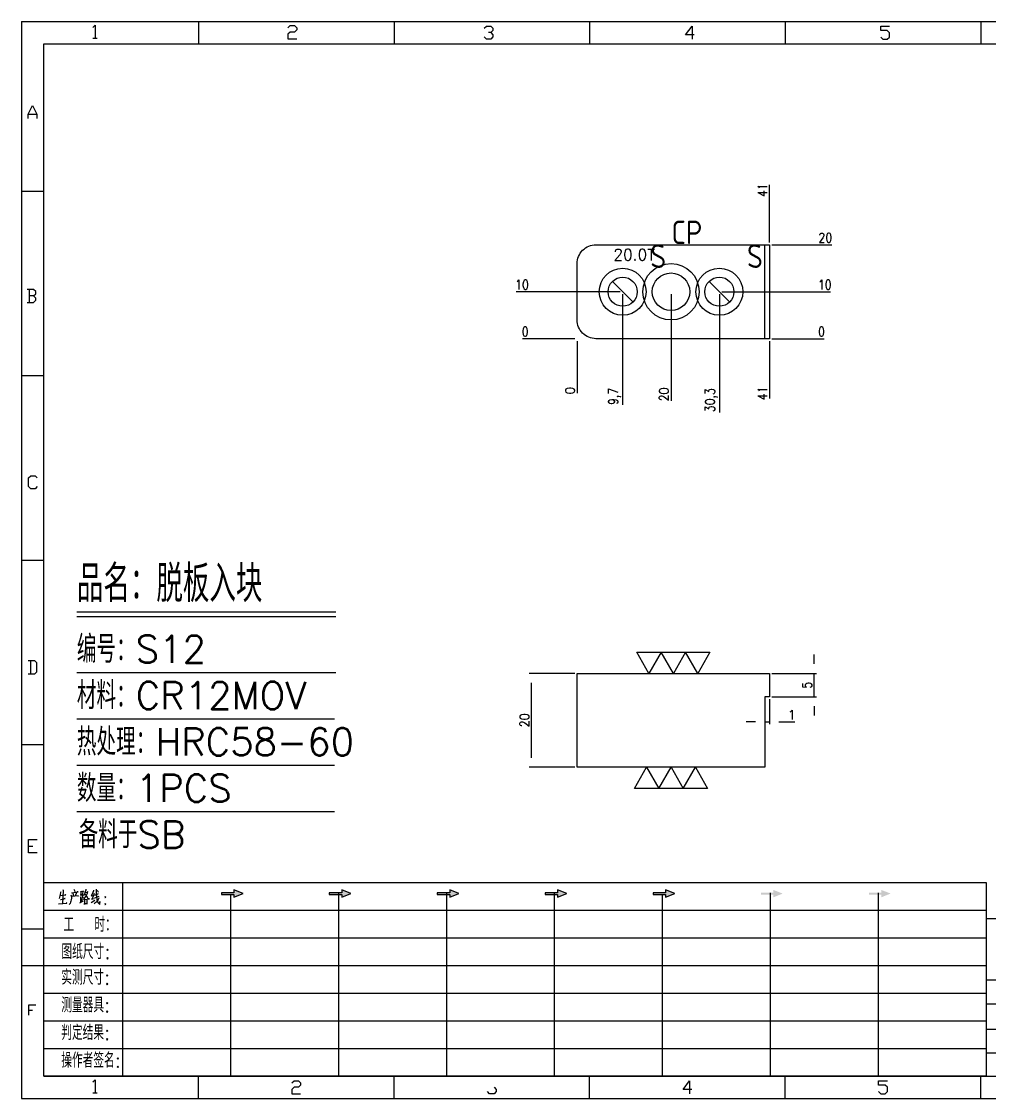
# Model space of a CAD drawing. Header units: millimetres. Extents: x 88508 to 142116, y -5268 to 20283.
# Drawn here: x 101124 to 101330.3, y 3909.3 to 4138.7 of the extents above; entities that cross this region are included whole.
import ezdxf
from ezdxf.enums import TextEntityAlignment as Align

# ---------------------------------------------------------------- set-up
doc = ezdxf.new("R2010")
doc.units = ezdxf.units.MM
doc.linetypes.add('HIDDEN', pattern=[0])
doc.layers.add('DIM', color=4, linetype='Continuous')
doc.layers.add('PS_P', color=2, linetype='Continuous')
doc.styles.add('chinesef_fs', font='simplex.shx', dxfattribs={"bigfont": 'gbcbig.shx'})
doc.styles.add('gbenor', font='gbenor.shx', dxfattribs={"bigfont": 'gbcbig.shx'})
doc.styles.add('GBENOR_', font='gbenor.shx', dxfattribs={"bigfont": 'gbcbig'})
doc.styles.get("Standard").update_dxf_attribs({"font": 'txt.shx', "width": 0.85, "bigfont": 'ctxt.shx'})
doc.styles.add('TXT', font='txt.shx', dxfattribs={"width": 0.8, "bigfont": 'ctxt.shx'})
doc.dimstyles.new('T-2-WX', dxfattribs={"dimtxt": 2, "dimasz": 2, "dimexe": 0.5, "dimexo": 0.5, "dimgap": 0.5, "dimtad": 1, "dimtxsty": 'Standard', "dimblk": 'OPEN30', "dimcen": 0, "dimazin": 3, "dimtfac": 1, "dimtmove": 0, "dimatfit": 3, "dimldrblk": 'OPEN30', "dimlwd": -1, "dimlwe": -1})

# ---------------------------------------------------------------- blocks, each defined once
blk = doc.blocks.new('U40')
for points in [[(351.8, 337.7), (351.8, 333.2), (367, 339.3), (351.8, 345.3), (351.8, 340.8), (331.2, 340.8), (331.2, 337.7)], [(545.7, 339.3), (530.6, 345.3), (530.6, 340.8), (509.9, 340.8), (509.9, 337.7), (530.6, 337.7), (530.6, 333.2)], [(724.5, 339.3), (709.3, 345.3), (709.3, 340.8), (688.7, 340.8), (688.7, 337.7), (709.3, 337.7), (709.3, 333.2)], [(903.3, 339.3), (888.1, 345.3), (888.1, 340.8), (867.5, 340.8), (867.5, 337.7), (888.1, 337.7), (888.1, 333.2)], [(1082.1, 339.3), (1066.9, 345.3), (1066.9, 340.8), (1046.3, 340.8), (1046.3, 337.7), (1066.9, 337.7), (1066.9, 333.2)], [(1245.7, 337.7), (1245.7, 333.2), (1260.9, 339.3), (1245.7, 345.3), (1245.7, 340.8), (1225.1, 340.8), (1225.1, 337.7)], [(1424.5, 337.7), (1424.5, 333.2), (1439.7, 339.3), (1424.5, 345.3), (1424.5, 340.8), (1403.8, 340.8), (1403.8, 337.7)]]:
    blk.add_hatch(color=3).paths.add_polyline_path(points)
at = {"color": 254, "lineweight": 18}
for p, q in [((0, 1783.5), (0, 0)), ((0, 1783.5), (2530.2, 1783.5)), ((941.1, 1783.5), (941.1, 1746.5)), ((1265.1, 1783.5), (1265.1, 1746.5)), ((1589.1, 1783.5), (1589.1, 1746.5)), ((37, 37), (37, 1746.5)), ((37, 1746.5), (2493.2, 1746.5)), ((0, 1502.7), (37, 1502.7)), ((0, 1197.2), (37, 1197.2)), ((0, 891.7), (37, 891.7)), ((0, 586.3), (37, 586.3)), ((1598.1, 298), (2493.2, 298)), ((0, 280.8), (37, 280.8)), ((1598.2, 196.6), (2493.2, 196.6)), ((2493.2, 156.4), (1598.2, 156.4)), ((2493.2, 114.1), (1598.2, 114.1)), ((2493.2, 75), (1598.2, 75)), ((37, 37), (2493.2, 37)), ((941.1, 0), (941.1, 37)), ((1265.1, 0), (1265.1, 37)), ((1589.1, 0), (1589.1, 37)), ((0, 0), (2530.2, 0))]:
    blk.add_line(p, q, dxfattribs=at)
at = {"color": 254, "linetype": 'Continuous', "lineweight": 18}
for p, q in [((293.1, 1783.5), (293.1, 1746.5)), ((617.1, 1783.5), (617.1, 1746.5)), ((1598.1, 298), (1598.1, 37)), ((1598.2, 298), (1598.2, 37)), ((293.1, 0), (293.1, 37)), ((617.1, 0), (617.1, 37))]:
    blk.add_line(p, q, dxfattribs=at)
for p, q in [((38, 357.6), (1598.2, 357.6)), ((1598.2, 357.6), (1598.2, 116.2)), ((38, 311.8), (1598.2, 311.8)), ((37.1, 266), (1598.2, 266)), ((0.1, 220.2), (1598.2, 220.2)), ((37.1, 174.4), (1598.2, 174.4)), ((37.1, 128.6), (1598.2, 128.6)), ((37.1, 82.8), (1598.2, 82.8))]:
    blk.add_line(p, q)
at = {"color": 254}
for p, q in [((167.8, 37), (167.8, 357.6)), ((525.5, 37), (525.5, 340.8)), ((704.3, 37), (704.3, 340.8)), ((883.1, 37), (883.1, 340.8)), ((1240.6, 37), (1240.6, 340.8)), ((1419.4, 37), (1419.4, 340.8)), ((346.7, 37), (346.7, 337.9)), ((1061.9, 37), (1061.9, 337.7)), ((1598.2, 37), (38, 37))]:
    blk.add_line(p, q, dxfattribs=at)
at = {"color": 92, "lineweight": 18}
for points in [[(118.3, 1773.7), (121.9, 1777.3), (121.9, 1755.8)], [(441.4, 1773.1), (445, 1776.7), (452.2, 1776.7), (455.8, 1773.1), (455.8, 1769.5), (452.2, 1765.9), (445, 1765.9), (441.4, 1762.3), (441.4, 1755.1), (455.8, 1755.1)], [(766.4, 1772.4), (770, 1776), (777.2, 1776), (780.8, 1772.4), (780.8, 1768.8), (777.2, 1765.2), (773.6, 1765.2)], [(1114.4, 1761.4), (1100, 1761.4), (1110.8, 1775.8), (1110.8, 1754.2)], [(1423.4, 1757.7), (1427, 1754.1), (1434.2, 1754.1), (1437.8, 1757.7), (1437.8, 1764.9), (1434.2, 1768.5), (1423.4, 1768.5), (1423.4, 1775.7), (1437.8, 1775.7)], [(118.3, 1755.8), (125.5, 1755.8)], [(777.2, 1765.2), (780.8, 1761.6), (780.8, 1758), (777.2, 1754.4), (770, 1754.4), (766.4, 1758)], [(11.1, 1622.8), (11.1, 1630), (18.3, 1644.4), (25.5, 1630), (25.5, 1622.8)], [(11.1, 1630), (25.5, 1630)], [(20, 1329), (23.6, 1332.6), (23.6, 1336.2), (20, 1339.8), (9.2, 1339.8)], [(12.8, 1339.8), (12.8, 1318.2)], [(9.2, 1318.2), (20, 1318.2), (23.6, 1321.8), (23.6, 1325.4), (20, 1329), (12.8, 1329)], [(26.1, 1013.2), (22.5, 1009.6), (15.3, 1009.6), (11.7, 1013.2), (11.7, 1027.6), (15.3, 1031.2), (22.5, 1031.2), (26.1, 1027.6)], [(11, 703.2), (21.8, 703.2), (25.4, 706.8), (25.4, 721.2), (21.8, 724.8), (11, 724.8)], [(14.6, 724.8), (14.6, 703.2)], [(26.1, 407), (11.7, 407), (11.7, 428.6), (26.1, 428.6)], [(11.7, 417.8), (18.9, 417.8)], [(12.3, 137.7), (12.3, 155), (23.8, 155)], [(12.3, 146.4), (18.1, 146.4)], [(118.3, 27.4), (121.9, 31), (121.9, 9.4)], [(447.9, 25.7), (451.5, 29.3), (458.7, 29.3), (462.3, 25.7), (462.3, 22.1), (458.7, 18.5), (451.5, 18.5), (447.9, 14.9), (447.9, 7.7), (462.3, 7.7)], [(782.7, 18.5), (786.3, 14.9), (786.3, 11.3), (782.7, 7.7), (775.5, 7.7), (771.9, 11.3)], [(1110.3, 14.9), (1095.9, 14.9), (1106.7, 29.3), (1106.7, 7.7)], [(1419.9, 11.3), (1423.5, 7.7), (1430.7, 7.7), (1434.3, 11.3), (1434.3, 18.5), (1430.7, 22.1), (1419.9, 22.1), (1419.9, 29.3), (1434.3, 29.3)], [(118.3, 9.4), (125.5, 9.4)]]:
    blk.add_lwpolyline(points, dxfattribs=at)
at = {"color": 92, "lineweight": 0}
for points in [[(65, 342.2), (64.8, 341), (64.1, 337.9), (63.6, 335.7), (62.8, 333.5), (62.1, 331.4)], [(68.4, 345.9), (68.7, 344.4), (68.1, 322.9)], [(82.6, 340.8), (93.7, 342.2), (93.3, 342.4), (92.4, 342)], [(86.1, 336.1), (86, 337.5), (85.3, 339.8)], [(86.7, 346.7), (87.9, 344.6), (88.3, 343)], [(90.3, 341), (90.4, 339.6), (89.1, 335.3)], [(97.8, 344), (98.1, 342.6), (98.1, 340.8), (98.1, 337.9), (98.1, 336.3), (98.2, 337.7), (102.1, 338.3), (101.8, 338.3), (102.1, 343.6), (102.1, 343.2), (102.1, 342.8), (98.2, 342.2)], [(105.5, 341.2), (105.9, 341), (109.6, 341.8), (109.3, 342.6), (108.5, 339.6), (107.6, 337.3), (106.9, 335.9), (105.9, 334.3), (104.3, 332), (103.1, 330.4), (101.9, 329.4)], [(106.6, 346.5), (106.5, 345.2), (105.1, 341.2), (104.2, 338.9), (103.1, 336.3), (102.6, 335.5)], [(104.9, 339.1), (105.3, 338.7), (107, 335.7), (108.6, 333.3), (109.9, 331.2), (110.3, 330.8), (112.6, 330.8), (110.2, 331.2), (109, 332.6)], [(119.3, 344.8), (119.1, 343.8), (116.8, 338.5), (115.4, 335.5), (119.3, 336.3)], [(120.3, 339.4), (118.1, 333.5), (116.4, 330), (116.1, 329.8), (120.5, 331.4)], [(121.7, 336.7), (127.7, 339.6)], [(123.4, 346.5), (123.5, 345.4), (123.5, 340.8), (123.8, 337.3), (124, 335.3), (124.2, 333.1), (124.5, 331), (124.8, 329), (125.2, 327.4), (125.9, 325.7), (126.9, 323.9), (127.9, 322.7), (128.9, 321.7), (129.6, 321.3), (129.9, 326.1), (129.4, 321.5)], [(127.7, 341.6), (127.2, 342.4), (125.7, 344.2)], [(61.4, 322.3), (68.2, 322.9), (75.3, 323.7), (74.9, 323.9), (73.8, 323.5)], [(63.8, 335.9), (73.4, 337.5), (73.1, 337.7), (72.5, 337.3)], [(64.5, 329.6), (64.8, 329.6), (65.1, 329.6), (72.5, 331), (71.9, 331), (70.9, 330.8)], [(82.6, 335.1), (82.6, 331.8), (82.3, 329), (81.9, 326.8), (81.2, 324.9), (80.3, 323.1), (79.6, 321.9), (78.8, 320.9)], [(93.3, 335.5), (94.1, 335.7), (94.3, 335.5), (82.6, 334.3), (82.6, 335.1), (82.2, 336.9)], [(96.5, 323.9), (102.8, 327.2)], [(97.2, 334.3), (97.5, 333.5), (97.7, 324.7)], [(100.2, 337.9), (100.1, 325.9)], [(100.2, 332.6), (102.4, 333.1)], [(104.2, 330), (104.5, 329), (104.5, 321.1), (104.3, 322.1), (104.5, 322.7), (109.2, 323.1), (108.6, 323.1), (109, 329.2), (109, 330), (109.3, 329.4), (108.6, 329.4), (104.6, 328.8)], [(115.3, 324.3), (121.5, 328.2)], [(128.2, 332.4), (128.1, 331.6), (126.9, 329.6), (125.8, 328), (124.5, 326.3), (123, 324.7), (121.4, 323.3), (120.1, 322.3)], [(121.4, 332.2), (128.8, 335.1)]]:
    blk.add_lwpolyline(points, dxfattribs=at)
for points in [[(367, 339.3), (351.8, 345.3), (351.8, 340.8), (331.2, 340.8), (331.2, 337.7), (351.8, 337.7), (351.8, 333.2), (367, 339.3)], [(545.7, 339.3), (530.6, 345.3), (530.6, 340.8), (509.9, 340.8), (509.9, 337.7), (530.6, 337.7), (530.6, 333.2), (545.7, 339.3)], [(724.5, 339.3), (709.3, 345.3), (709.3, 340.8), (688.7, 340.8), (688.7, 337.7), (709.3, 337.7), (709.3, 333.2), (724.5, 339.3)], [(903.3, 339.3), (888.1, 345.3), (888.1, 340.8), (867.5, 340.8), (867.5, 337.7), (888.1, 337.7), (888.1, 333.2), (903.3, 339.3)], [(1082.1, 339.3), (1066.9, 345.3), (1066.9, 340.8), (1046.3, 340.8), (1046.3, 337.7), (1066.9, 337.7), (1066.9, 333.2), (1082.1, 339.3)]]:
    blk.add_lwpolyline(points)
for points in [[(138.7, 332.4), (139.4, 333.5), (138.7, 334.5), (138, 333.5)], [(138.7, 320.9), (139.4, 321.9), (138.7, 322.9), (138, 321.9)]]:
    blk.add_lwpolyline(points, close=True, dxfattribs=at)
at = {"color": 3, "style": 'chinesef_fs'}
for s, p in [('工  时：', (69.5, 275.7)), ('图纸尺寸:', (66.2, 230.9)), ('实测尺寸:', (65.9, 188.4)), ('测量器具:', (65.9, 142.6)), ('判定结果:', (65.9, 96.8)), ('操作者签名:', (65.9, 51))]:
    blk.add_text(s, height=24.57, dxfattribs=at).set_placement(p)
at = {"lineweight": 18, "style": 'GBENOR_'}
blk.add_attdef('文档路径', (2126, 386.9), '', height=17.8, dxfattribs=at)
at = {"lineweight": 20, "style": 'TXT'}
for tag, height, p in [('18-**-**', 16.3, (1866.6, 256.2)), ('客户名称', 16.1, (1741.1, 134, 0)), ('料厚:', 16.1, (1741.3, 93.2, 0))]:
    blk.add_attdef(tag, text='', height=height, dxfattribs=at).set_placement(p, align=Align.MIDDLE)
for tag, p, height in [('88888', (1850.9, 207.5), 14.9), ('材质:', (1691.2, 168, 0), 16.1), ('核准', (1869.4, 127.5, 0), 16.1), ('设计', (1868.8, 88.3, 0), 16.1), ('绘图', (1868.2, 49.1, 0), 16.1)]:
    blk.add_attdef(tag, p, '', height=height, dxfattribs=at)
for tag, p, height, width in [('3', (2234.7, 206.9), 15.8, 0.7), ('4', (2234.7, 167.4), 15.8, 0.7), ('核准日期', (2041.1, 124.2, 0), 16.1, 0.68), ('设计日期', (2041.1, 84.5, 0), 16.1, 0.68), ('1', (2251.9, 85.9), 14.6, 0.7), ('绘图日期', (2040.9, 46.4, 0), 16.1, 0.68), ('2', (2235, 49.2), 14.6, 0.7)]:
    blk.add_attdef(tag, p, '', height=height, dxfattribs=dict(at, width=width))
blk = doc.blocks.new('*D8982')
at = {"layer": 'Defpoints', "color": 0}
for p in [(101232.69, 3999.84), (101242.41, 3999.84), (101242.41, 3979.84)]:
    blk.add_point(p, dxfattribs=at)
at = {"layer": 'DIM', "color": 0}
for p, q in [((101241.91, 3999.84), (101232.19, 3999.84)), ((101232.69, 3981.84), (101232.69, 3997.84)), ((101241.91, 3979.84), (101232.19, 3979.84))]:
    blk.add_line(p, q, dxfattribs=at)
at = {"layer": 'DIM', "color": 0, "insert": (101231.19, 3989.84), "char_height": 2, "attachment_point": 5, "rotation": 90}
blk.add_mtext('20', dxfattribs=at)
blk = doc.blocks.new('_Open30')
blk = doc.blocks.new('*D9001')
at = {"layer": 'Defpoints', "color": 0}
for p in [(101242.41, 4071.12), (101283.41, 4071.12), (101293.41, 4071.12)]:
    blk.add_point(p, dxfattribs=at)
at = {"layer": 'DIM', "color": 0}
blk.add_line((101283.91, 4071.12), (101295.05, 4071.12), dxfattribs=at)
at = {"layer": 'DIM', "color": 0, "insert": (101294.48, 4072.62), "char_height": 2, "attachment_point": 5}
blk.add_mtext('0', dxfattribs=at)
blk = doc.blocks.new('*D9002')
at = {"layer": 'Defpoints', "color": 0}
for p in [(101272.71, 4081.12), (101293.41, 4081.12), (101242.41, 4071.12)]:
    blk.add_point(p, dxfattribs=at)
at = {"layer": 'DIM', "color": 0}
for p, q in [((101273.21, 4081.12), (101285.41, 4081.12)), ((101285.41, 4081.12), (101289.41, 4081.12)), ((101289.41, 4081.12), (101296.42, 4081.12))]:
    blk.add_line(p, q, dxfattribs=at)
at = {"layer": 'DIM', "color": 0, "insert": (101295.17, 4082.62), "char_height": 2, "attachment_point": 5}
blk.add_mtext('10', dxfattribs=at)
blk = doc.blocks.new('*D9003')
at = {"layer": 'Defpoints', "color": 0}
for p in [(101283.41, 4091.12), (101293.41, 4091.12), (101242.41, 4071.12)]:
    blk.add_point(p, dxfattribs=at)
at = {"layer": 'DIM', "color": 0}
for p, q in [((101283.91, 4091.12), (101287.41, 4091.12)), ((101287.41, 4091.12), (101289.41, 4091.12)), ((101289.41, 4091.12), (101296.67, 4091.12))]:
    blk.add_line(p, q, dxfattribs=at)
at = {"layer": 'DIM', "color": 0, "insert": (101295.29, 4092.62), "char_height": 2, "attachment_point": 5}
blk.add_mtext('20', dxfattribs=at)
blk = doc.blocks.new('*D9004')
at = {"layer": 'Defpoints', "color": 0}
for p in [(101232.41, 4071.12), (101242.41, 4071.12), (101242.41, 4071.12)]:
    blk.add_point(p, dxfattribs=at)
at = {"layer": 'DIM', "color": 0}
blk.add_line((101241.91, 4071.12), (101230.78, 4071.12), dxfattribs=at)
at = {"layer": 'DIM', "color": 0, "insert": (101231.35, 4072.62), "char_height": 2, "attachment_point": 5}
blk.add_mtext('0', dxfattribs=at)
blk = doc.blocks.new('*D9005')
at = {"layer": 'Defpoints', "color": 0}
for p in [(101232.41, 4081.12), (101252.11, 4081.12), (101242.41, 4071.12)]:
    blk.add_point(p, dxfattribs=at)
at = {"layer": 'DIM', "color": 0}
for p, q in [((101236.41, 4081.12), (101229.4, 4081.12)), ((101240.41, 4081.12), (101236.41, 4081.12)), ((101251.61, 4081.12), (101240.41, 4081.12))]:
    blk.add_line(p, q, dxfattribs=at)
at = {"layer": 'DIM', "color": 0, "insert": (101230.66, 4082.62), "char_height": 2, "attachment_point": 5}
blk.add_mtext('10', dxfattribs=at)
blk = doc.blocks.new('*D9006')
at = {"layer": 'Defpoints', "color": 0}
for p in [(101242.41, 4071.12), (101283.41, 4071.12), (101283.41, 4061.12)]:
    blk.add_point(p, dxfattribs=at)
at = {"layer": 'DIM', "color": 0}
for p, q in [((101283.41, 4070.62), (101283.41, 4067.12)), ((101283.41, 4067.12), (101283.41, 4065.12)), ((101283.41, 4065.12), (101283.41, 4058.35))]:
    blk.add_line(p, q, dxfattribs=at)
at = {"layer": 'DIM', "color": 0, "insert": (101281.91, 4059.48), "char_height": 2, "attachment_point": 5, "rotation": 90}
blk.add_mtext('41', dxfattribs=at)
blk = doc.blocks.new('*D9007')
at = {"layer": 'Defpoints', "color": 0}
for p in [(101272.71, 4081.12), (101242.41, 4071.12), (101272.71, 4061.12)]:
    blk.add_point(p, dxfattribs=at)
at = {"layer": 'DIM', "color": 0}
for p, q in [((101272.71, 4080.62), (101272.71, 4069.12)), ((101272.71, 4069.12), (101272.71, 4065.12)), ((101272.71, 4065.12), (101272.71, 4055.43))]:
    blk.add_line(p, q, dxfattribs=at)
at = {"layer": 'DIM', "color": 0, "insert": (101271.02, 4058.02), "char_height": 2, "attachment_point": 5, "rotation": 90}
blk.add_mtext('30,3', dxfattribs=at)
blk = doc.blocks.new('*D9008')
at = {"layer": 'Defpoints', "color": 0}
for p in [(101262.41, 4081.12), (101242.41, 4071.12), (101262.41, 4061.12)]:
    blk.add_point(p, dxfattribs=at)
at = {"layer": 'DIM', "color": 0}
for p, q in [((101262.41, 4080.62), (101262.41, 4069.12)), ((101262.41, 4069.12), (101262.41, 4065.12)), ((101262.41, 4065.12), (101262.41, 4057.86))]:
    blk.add_line(p, q, dxfattribs=at)
at = {"layer": 'DIM', "color": 0, "insert": (101260.91, 4059.24), "char_height": 2, "attachment_point": 5, "rotation": 90}
blk.add_mtext('20', dxfattribs=at)
blk = doc.blocks.new('*D9009')
at = {"layer": 'Defpoints', "color": 0}
for p in [(101252.11, 4081.12), (101242.41, 4071.12), (101252.11, 4061.12)]:
    blk.add_point(p, dxfattribs=at)
at = {"layer": 'DIM', "color": 0}
for p, q in [((101252.11, 4080.62), (101252.11, 4069.12)), ((101252.11, 4069.12), (101252.11, 4065.12)), ((101252.11, 4065.12), (101252.11, 4057.05))]:
    blk.add_line(p, q, dxfattribs=at)
at = {"layer": 'DIM', "color": 0, "insert": (101250.42, 4058.83), "char_height": 2, "attachment_point": 5, "rotation": 90}
blk.add_mtext('9,7', dxfattribs=at)
blk = doc.blocks.new('*D9010')
at = {"layer": 'Defpoints', "color": 0}
for p in [(101242.41, 4071.12), (101242.41, 4071.12), (101242.41, 4061.12)]:
    blk.add_point(p, dxfattribs=at)
at = {"layer": 'DIM', "color": 0}
blk.add_line((101242.41, 4070.62), (101242.41, 4059.48), dxfattribs=at)
at = {"layer": 'DIM', "color": 0, "insert": (101240.91, 4060.05), "char_height": 2, "attachment_point": 5, "rotation": 90}
blk.add_mtext('0', dxfattribs=at)
blk = doc.blocks.new('*D9011')
at = {"layer": 'Defpoints', "color": 0}
for p in [(101283.41, 4101.12), (101283.41, 4091.12), (101242.41, 4071.12)]:
    blk.add_point(p, dxfattribs=at)
at = {"layer": 'DIM', "color": 0}
for p, q in [((101283.41, 4097.12), (101283.41, 4103.88)), ((101283.41, 4095.12), (101283.41, 4097.12)), ((101283.41, 4091.62), (101283.41, 4095.12))]:
    blk.add_line(p, q, dxfattribs=at)
at = {"layer": 'DIM', "color": 0, "insert": (101281.91, 4102.75), "char_height": 2, "attachment_point": 5, "rotation": 90}
blk.add_mtext('41', dxfattribs=at)
blk = doc.blocks.new('*D9068')
at = {"layer": 'Defpoints', "color": 0}
for p in [(101282.41, 3994.84), (101283.41, 3994.84), (101283.41, 3989.5)]:
    blk.add_point(p, dxfattribs=at)
at = {"layer": 'DIM', "color": 0}
for p, q in [((101282.41, 3994.34), (101282.41, 3989)), ((101283.41, 3994.34), (101283.41, 3989)), ((101280.41, 3989.5), (101278.41, 3989.5)), ((101282.41, 3989.5), (101283.41, 3989.5)), ((101285.41, 3989.5), (101288.82, 3989.5))]:
    blk.add_line(p, q, dxfattribs=at)
at = {"layer": 'DIM', "color": 0, "insert": (101288.12, 3991), "char_height": 2, "attachment_point": 5}
blk.add_mtext('1', dxfattribs=at)
blk = doc.blocks.new('*D9069')
at = {"layer": 'Defpoints', "color": 0}
for p in [(101283.41, 3999.84), (101292.9, 3999.84), (101283.41, 3994.84)]:
    blk.add_point(p, dxfattribs=at)
at = {"layer": 'DIM', "color": 0}
for p, q in [((101292.9, 4001.84), (101292.9, 4003.84)), ((101283.91, 3999.84), (101293.4, 3999.84)), ((101292.9, 3994.84), (101292.9, 3999.84)), ((101283.91, 3994.84), (101293.4, 3994.84)), ((101292.9, 3992.84), (101292.9, 3990.84))]:
    blk.add_line(p, q, dxfattribs=at)
at = {"layer": 'DIM', "color": 0, "insert": (101291.4, 3997.34), "char_height": 2, "attachment_point": 5, "rotation": 90}
blk.add_mtext('5', dxfattribs=at)

msp = doc.modelspace()

# ---------------------------------------------------------------- linework, layer by layer
at = {"layer": 'DIM', "color": 4, "linetype": 'Continuous', "lineweight": 13}
for p, q in [((101135.832, 4012.977), (101190.992, 4012.977)), ((101135.832, 4011.961), (101190.992, 4011.961)), ((101135.832, 4000.052), (101190.992, 4000.052)), ((101135.832, 3990.177), (101190.752, 3990.177)), ((101135.832, 3980.301), (101190.752, 3980.301)), ((101135.832, 3970.426), (101190.752, 3970.426))]:
    msp.add_line(p, q, dxfattribs=at)
at = {"layer": 'DIM', "color": 4}
for points in [[(101270.709, 4004.34), (101268.111, 3999.84), (101265.513, 4004.34), (101262.914, 3999.84), (101260.316, 4004.34), (101257.718, 3999.84), (101255.12, 4004.34), (101270.709, 4004.34)], [(101254.62, 3975.34), (101257.218, 3979.84), (101259.816, 3975.34), (101262.414, 3979.84), (101265.013, 3975.34), (101267.611, 3979.84), (101270.209, 3975.34), (101254.62, 3975.34)]]:
    msp.add_lwpolyline(points, close=True, dxfattribs=at)
at = {"layer": 'PS_P', "linetype": 'HIDDEN'}
msp.add_line((101282.414, 4071.115), (101282.414, 4091.115), dxfattribs=at)
at = {"layer": 'PS_P'}
for p, q in [((101249.958, 4083.272), (101254.271, 4078.959)), ((101270.558, 4083.272), (101274.871, 4078.959))]:
    msp.add_line(p, q, dxfattribs=at)
at = {"layer": 'PS_P', "linetype": 'Continuous', "lineweight": 18}
msp.add_lwpolyline([(101242.414, 4075.115), (101242.414, 4087.115, -0.4142136), (101246.414, 4091.115), (101283.414, 4091.115), (101283.414, 4071.115), (101246.414, 4071.115, -0.4142136)], format="xyb", close=True, dxfattribs=at)
at = {"layer": 'PS_P', "color": 2, "linetype": 'Continuous', "lineweight": 15}
msp.add_lwpolyline([(101282.414, 3979.84), (101242.414, 3979.84), (101242.414, 3999.84), (101283.414, 3999.84), (101283.414, 3994.84), (101282.414, 3994.84)], close=True, dxfattribs=at)
at = {"layer": 'PS_P'}
for centre, radius in [((101252.114, 4081.115), 5), ((101272.714, 4081.115), 5), ((101252.114, 4081.115), 3.1), ((101272.714, 4081.115), 3.1)]:
    msp.add_circle(centre, radius, dxfattribs=at)
at = {"layer": 'PS_P', "color": 40, "linetype": 'Continuous'}
msp.add_circle((101262.414, 4081.115), 6, dxfattribs=at)
at = {"layer": 'PS_P', "color": 1}
msp.add_circle((101262.414, 4081.115), 4, dxfattribs=at)

# ---------------------------------------------------------------- block references
at = {"ltscale": 3, "xscale": 0.1286023526423836, "yscale": 0.1286023526408614, "zscale": 0.1286023526410949}
msp.add_blockref('U40', (101124.046, 3909.301), dxfattribs=at)

# ---------------------------------------------------------------- texts
at = {"layer": 'DIM', "color": 7, "style": 'gbenor'}
for s, p in [('CP', (101265.804, 4093.766)), ('S', (101259.685, 4088.686)), ('S', (101280.285, 4088.686))]:
    msp.add_text(s, height=5, dxfattribs=at).set_placement(p, align=Align.MIDDLE_CENTER)
at = {"layer": 'DIM', "color": 3, "linetype": 'Continuous', "lineweight": 13, "style": 'chinesef_fs'}
for s, height, p in [('品名：脱板入块', 7.8423, (101135.832, 4015.01)), ('编号：S12', 5.8091, (101135.832, 4002.085)), ('材料：CR12MOV', 5.8091, (101135.832, 3992.21)), ('热处理：HRC58-60', 5.80908, (101135.832, 3982.334)), ('数量：1PCS', 5.8091, (101135.832, 3972.459)), ('备料于SB', 5.8091, (101136.185, 3962.583))]:
    msp.add_text(s, height=height, dxfattribs=at).set_placement(p)
at = {"layer": 'PS_P'}
msp.add_text('20.0T', height=2.4, dxfattribs=at).set_placement((101254.566, 4088.999), align=Align.MIDDLE_CENTER)

# ---------------------------------------------------------------- dimensions: what is measured, and where the dimension line sits
at = {"layer": 'DIM', "color": 7}
for feature_location, offset, dtype, origin, picture, middle in [((101283.414, 4091.115), (0, 10), 1, (101242.414, 4071.115), '*D9011', (101281.914, 4102.749)), ((101283.414, 4091.115), (10, 0), 0, (101242.414, 4071.115), '*D9003', (101295.291, 4092.615)), ((101252.114, 4081.115), (-19.7, 0), 0, (101242.414, 4071.115), '*D9005', (101230.66, 4082.615)), ((101272.714, 4081.115), (20.7, 0), 0, (101242.414, 4071.115), '*D9002', (101295.169, 4082.615)), ((101272.714, 4081.115), (0, -20), 1, (101242.414, 4071.115), '*D9007', (101271.024, 4058.025)), ((101262.414, 4081.115), (0, -20), 1, (101242.414, 4071.115), '*D9008', (101260.914, 4059.239)), ((101252.114, 4081.115), (0, -20), 1, (101242.414, 4071.115), '*D9009', (101250.424, 4058.834)), ((101242.414475329, 4071.115257728), (-10, 0), 0, (101242.414475329, 4071.115257728), '*D9004', (101231.347808662, 4072.615257728)), ((101283.414475339, 4071.115257728), (10, 0), 0, (101242.414475329, 4071.115257728), '*D9001', (101294.481142006, 4072.615257728)), ((101242.414475329, 4071.115257728), (0, -10), 1, (101242.414475329, 4071.115257728), '*D9010', (101240.914475329, 4060.048591061)), ((101283.414, 4071.115), (0, -10), 1, (101242.414, 4071.115), '*D9006', (101281.914, 4059.482))]:
    dim = msp.add_ordinate_dim(feature_location=feature_location, offset=offset, dtype=dtype, origin=origin, dimstyle='T-2-WX', dxfattribs=at)
    dim.commit()
    dim.dimension.update_dxf_attribs({"geometry": picture, "text_midpoint": middle})
at = {"layer": 'DIM', "color": 4}
dim = msp.add_linear_dim(base=(101292.898, 3999.84), p1=(101283.414, 3994.84), p2=(101283.414, 3999.84), angle=90, dimstyle='T-2-WX', dxfattribs=at)
dim.commit()
dim.dimension.update_dxf_attribs({"geometry": '*D9069', "text_midpoint": (101291.398, 3997.34)})
at = {"layer": 'DIM', "color": 7}
dim = msp.add_linear_dim(base=(101232.688, 3999.84), p1=(101242.414, 3979.84), p2=(101242.414, 3999.84), angle=90, dimstyle='T-2-WX', dxfattribs=at)
dim.commit()
dim.dimension.update_dxf_attribs({"geometry": '*D8982', "text_midpoint": (101231.188, 3989.84)})
at = {"layer": 'DIM', "color": 4}
dim = msp.add_linear_dim(base=(101283.414, 3989.496), p1=(101282.414, 3994.84), p2=(101283.414, 3994.84), dimstyle='T-2-WX', dxfattribs=at)
dim.commit()
dim.dimension.update_dxf_attribs({"geometry": '*D9068', "text_midpoint": (101288.117, 3990.996)})

doc.saveas('drawing.dxf')
